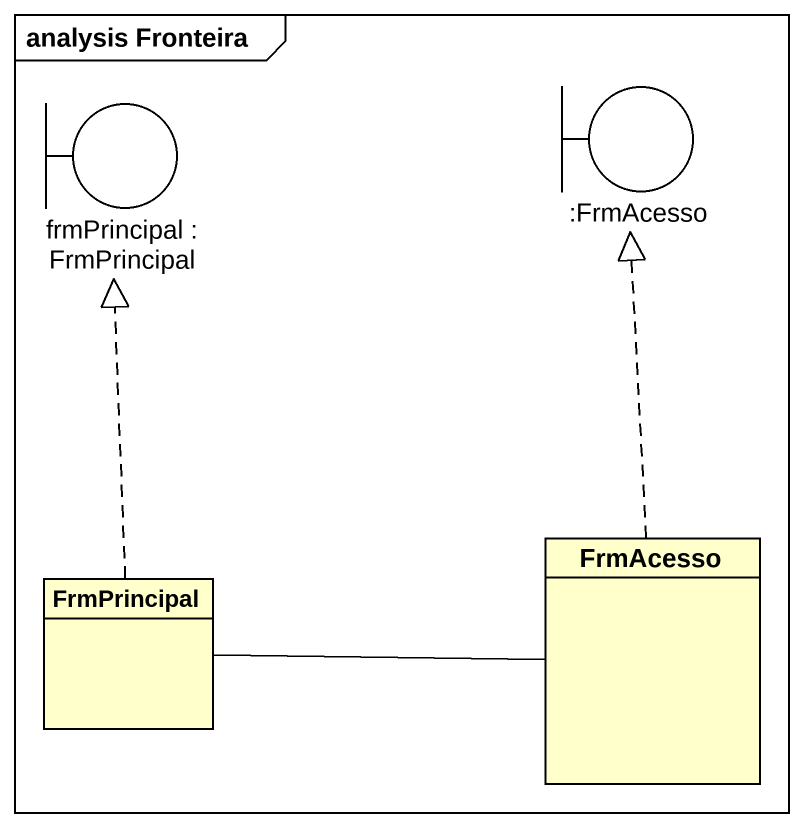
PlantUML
@startuml
mainframe analysis Fronteira
allowmixing
hide circle
hide empty members
boundary "frmPrincipal : FrmPrincipal" as frmPrincipal
boundary ":FrmAcesso" as FrmAcesso
class "FrmAcesso" as FrmAcesso_2
class FrmPrincipal
FrmAcesso_2 .up.|> FrmAcesso
FrmAcesso_2 -left- FrmPrincipal
FrmPrincipal .up.|> frmPrincipal
@enduml
